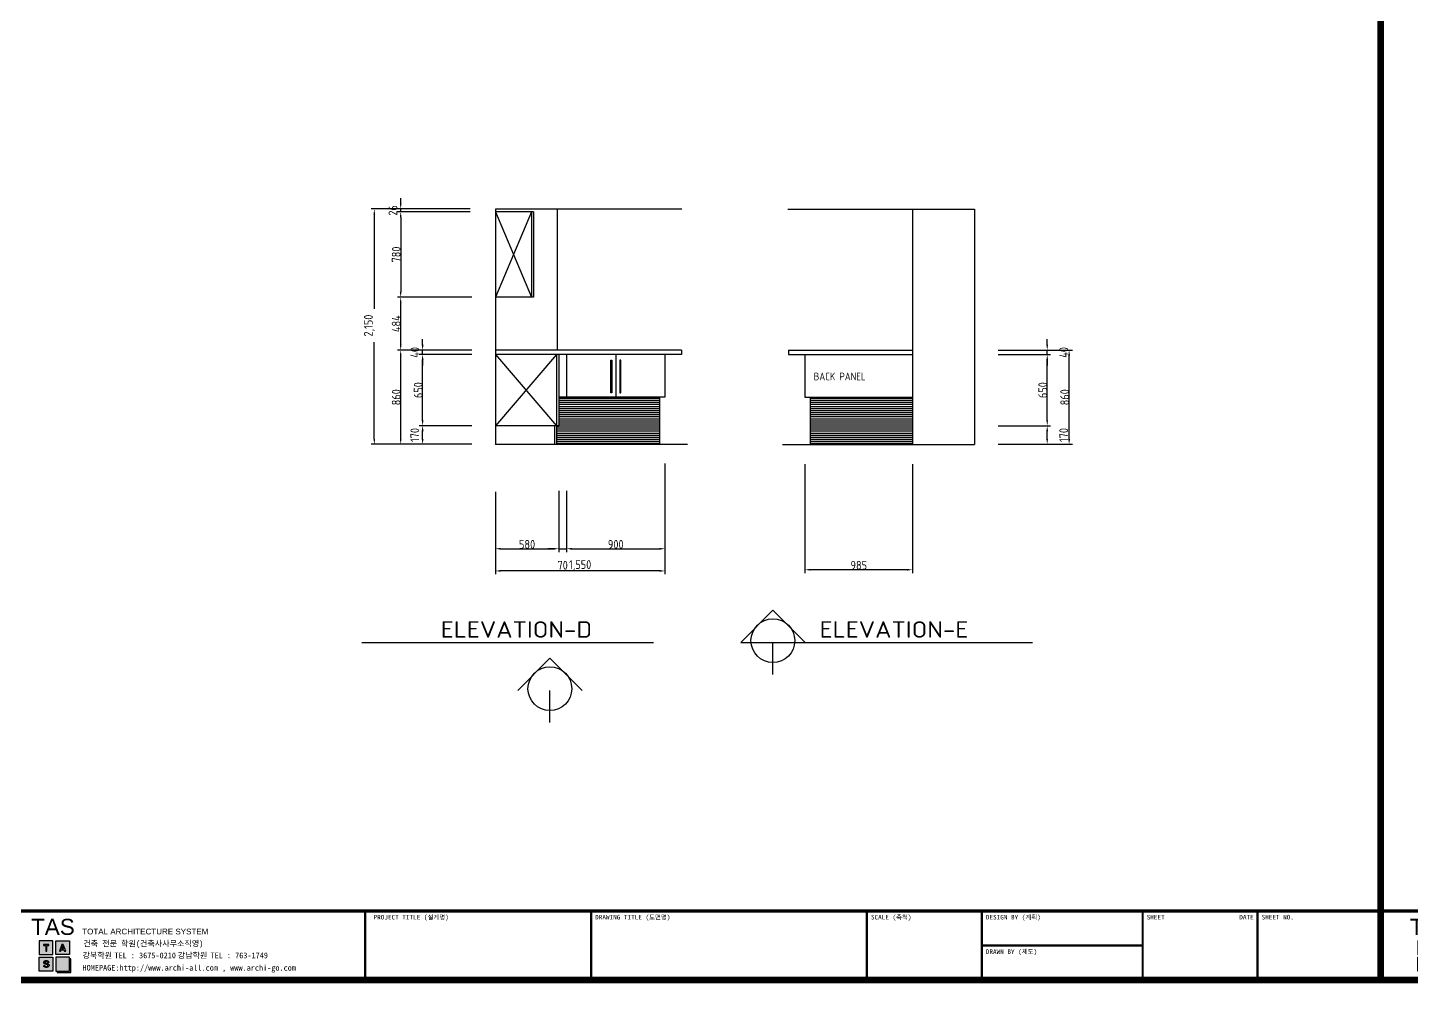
# Model space of a CAD drawing. Extents: x 0 to 79700, y -68 to 28499.
# Drawn here: x 54705 to 67349, y -68 to 8664 of the extents above; entities that cross this region are included whole.
import ezdxf

# ---------------------------------------------------------------- set-up
doc = ezdxf.new("R2010")
doc.units = 0
doc.header["$LTSCALE"] = 50
doc.header["$MEASUREMENT"] = 0
doc.header["$PDMODE"] = 3
doc.layers.get('0').update_dxf_attribs({"linetype": 'CONTINUOUS'})
doc.layers.get('DEFPOINTS').update_dxf_attribs({"linetype": 'CONTINUOUS'})
for name, color, linetype in [('A4', 62, 'CONTINUOUS'), ('BASE', 2, 'CONTINUOUS'), ('V', 4, 'CONTINUOUS')]:
    doc.layers.add(name, color=color, linetype=linetype)
doc.styles.add('3', font='swissk.ttf')
doc.styles.add('4', font='')
doc.styles.get("Standard").update_dxf_attribs({"font": 'architxt.shx'})
doc.styles.get('4').set_extended_font_data('DotumChe')
doc.dimstyles.new('STANDARD$0', dxfattribs={"dimscale": 0, "dimtxt": 80, "dimasz": 50, "dimexe": 30, "dimexo": 150, "dimtad": 3, "dimdec": 0, "dimdsep": 46, "dimlunit": 6, "dimtxsty": 'Standard', "dimcen": 80, "dimclrd": 254, "dimclre": 254, "dimadec": 0, "dimazin": 0, "dimtfac": 1, "dimtdec": 0, "dimtmove": 2, "dimatfit": 3, "dimfxl": 1, "dimtolj": 1, "dimtzin": 0, "dimarcsym": 0})

# ---------------------------------------------------------------- blocks, each defined once
blk = doc.blocks.new('*D357')
at = {"color": 254, "lineweight": -2, "transparency": 16777216}
for p, q in [((58979, 4422), (58979, 3873)), ((59559, 4422), (59559, 3873)), ((59029, 3903), (59509, 3903))]:
    blk.add_line(p, q, dxfattribs=at)
at = {"color": 254, "transparency": 16777216}
for points in [[(59029, 3911), (59029, 3894), (58979, 3903)], [(59509, 3911), (59509, 3894), (59559, 3903)]]:
    blk.add_solid(points, dxfattribs=at)
at = {"layer": 'DEFPOINTS', "color": 0, "transparency": 16777216}
for p in [(58979, 4572), (59559, 4572), (59559, 3903)]:
    blk.add_point(p, dxfattribs=at)
at = {"color": 0, "transparency": 16777216, "insert": (59269, 3943), "char_height": 80, "attachment_point": 5}
blk.add_mtext('\\A1;580', dxfattribs=at)
blk = doc.blocks.new('*D358')
at = {"color": 254, "lineweight": -2, "transparency": 16777216}
for p, q in [((60529, 4682), (60529, 3670)), ((58979, 4422), (58979, 3670)), ((60479, 3700), (59029, 3700))]:
    blk.add_line(p, q, dxfattribs=at)
at = {"color": 254, "transparency": 16777216}
for points in [[(59029, 3709), (59029, 3692), (58979, 3700)], [(60479, 3709), (60479, 3692), (60529, 3700)]]:
    blk.add_solid(points, dxfattribs=at)
at = {"layer": 'DEFPOINTS', "color": 0, "transparency": 16777216}
for p in [(60529, 4832), (58979, 4572), (58979, 3700)]:
    blk.add_point(p, dxfattribs=at)
at = {"color": 0, "transparency": 16777216, "insert": (59754, 3749), "char_height": 80, "attachment_point": 5}
blk.add_mtext('\\A1;1,550', dxfattribs=at)
blk = doc.blocks.new('*D429')
at = {"color": 254, "lineweight": -2, "transparency": 16777216}
for p, q in [((58763, 5027), (58284, 5027)), ((58314, 4907), (58314, 4977)), ((58763, 4857), (58284, 4857))]:
    blk.add_line(p, q, dxfattribs=at)
at = {"color": 254, "transparency": 16777216}
for points in [[(58306, 4977), (58323, 4977), (58314, 5027)], [(58306, 4907), (58323, 4907), (58314, 4857)]]:
    blk.add_solid(points, dxfattribs=at)
at = {"layer": 'DEFPOINTS', "color": 0, "transparency": 16777216}
for p in [(58314, 5027), (58913, 5027), (58913, 4857)]:
    blk.add_point(p, dxfattribs=at)
at = {"color": 0, "transparency": 16777216, "insert": (58243, 4942), "char_height": 80, "attachment_point": 5, "rotation": 90}
blk.add_mtext('\\A1;170', dxfattribs=at)
blk = doc.blocks.new('*D430')
at = {"color": 254, "lineweight": -2, "transparency": 16777216}
for p, q in [((58763, 5677), (58284, 5677)), ((58314, 5077), (58314, 5627)), ((58763, 5027), (58284, 5027))]:
    blk.add_line(p, q, dxfattribs=at)
at = {"color": 254, "transparency": 16777216}
for points in [[(58306, 5627), (58323, 5627), (58314, 5677)], [(58306, 5077), (58323, 5077), (58314, 5027)]]:
    blk.add_solid(points, dxfattribs=at)
at = {"layer": 'DEFPOINTS', "color": 0, "transparency": 16777216}
for p in [(58314, 5677), (58913, 5677), (58913, 5027)]:
    blk.add_point(p, dxfattribs=at)
at = {"color": 0, "transparency": 16777216, "insert": (58274, 5352), "char_height": 80, "attachment_point": 5, "rotation": 90}
blk.add_mtext('\\A1;650', dxfattribs=at)
blk = doc.blocks.new('*D431')
at = {"color": 254, "lineweight": -2, "transparency": 16777216}
for p, q in [((58314, 5767), (58314, 5817)), ((58763, 5717), (58284, 5717)), ((58314, 5677), (58314, 5717)), ((58763, 5677), (58284, 5677)), ((58314, 5627), (58314, 5577))]:
    blk.add_line(p, q, dxfattribs=at)
at = {"color": 254, "transparency": 16777216}
for points in [[(58306, 5767), (58323, 5767), (58314, 5717)], [(58306, 5627), (58323, 5627), (58314, 5677)]]:
    blk.add_solid(points, dxfattribs=at)
at = {"layer": 'DEFPOINTS', "color": 0, "transparency": 16777216}
for p in [(58314, 5717), (58913, 5717), (58913, 5677)]:
    blk.add_point(p, dxfattribs=at)
at = {"color": 0, "transparency": 16777216, "insert": (58243, 5697), "char_height": 80, "attachment_point": 5, "rotation": 90}
blk.add_mtext('\\A1;40', dxfattribs=at)
blk = doc.blocks.new('*D432')
at = {"color": 254, "lineweight": -2, "transparency": 16777216}
for p, q in [((58613, 5717), (58084, 5717)), ((58114, 4907), (58114, 5667)), ((58613, 4857), (58084, 4857))]:
    blk.add_line(p, q, dxfattribs=at)
at = {"color": 254, "transparency": 16777216}
for points in [[(58106, 5667), (58122, 5667), (58114, 5717)], [(58106, 4907), (58122, 4907), (58114, 4857)]]:
    blk.add_solid(points, dxfattribs=at)
at = {"layer": 'DEFPOINTS', "color": 0, "transparency": 16777216}
for p in [(58114, 5717), (58763, 5717), (58763, 4857)]:
    blk.add_point(p, dxfattribs=at)
at = {"color": 0, "transparency": 16777216, "insert": (58073, 5287), "char_height": 80, "attachment_point": 5, "rotation": 90}
blk.add_mtext('\\A1;860', dxfattribs=at)
blk = doc.blocks.new('*D433')
at = {"color": 254, "lineweight": -2, "transparency": 16777216}
for p, q in [((58763, 6201), (58084, 6201)), ((58114, 5767), (58114, 6151)), ((58613, 5717), (58084, 5717))]:
    blk.add_line(p, q, dxfattribs=at)
at = {"color": 254, "transparency": 16777216}
for points in [[(58106, 6151), (58122, 6151), (58114, 6201)], [(58106, 5767), (58122, 5767), (58114, 5717)]]:
    blk.add_solid(points, dxfattribs=at)
at = {"layer": 'DEFPOINTS', "color": 0, "transparency": 16777216}
for p in [(58114, 6201), (58913, 6201), (58763, 5717)]:
    blk.add_point(p, dxfattribs=at)
at = {"color": 0, "transparency": 16777216, "insert": (58073, 5959), "char_height": 80, "attachment_point": 5, "rotation": 90}
blk.add_mtext('\\A1;484', dxfattribs=at)
blk = doc.blocks.new('*D434')
at = {"color": 254, "lineweight": -2, "transparency": 16777216}
for p, q in [((58613, 6981), (58084, 6981)), ((58114, 6931), (58114, 6251)), ((58613, 6201), (58084, 6201))]:
    blk.add_line(p, q, dxfattribs=at)
at = {"color": 254, "transparency": 16777216}
for points in [[(58106, 6931), (58122, 6931), (58114, 6981)], [(58106, 6251), (58122, 6251), (58114, 6201)]]:
    blk.add_solid(points, dxfattribs=at)
at = {"layer": 'DEFPOINTS', "color": 0, "transparency": 16777216}
for p in [(58763, 6981), (58114, 6201), (58763, 6201)]:
    blk.add_point(p, dxfattribs=at)
at = {"color": 0, "transparency": 16777216, "insert": (58073, 6591), "char_height": 80, "attachment_point": 5, "rotation": 90}
blk.add_mtext('\\A1;780', dxfattribs=at)
blk = doc.blocks.new('*D435')
at = {"color": 254, "lineweight": -2, "transparency": 16777216}
for p, q in [((58114, 7057), (58114, 7107)), ((58749, 7007), (58084, 7007)), ((58749, 6981), (58084, 6981)), ((58114, 6981), (58114, 7007)), ((58114, 6931), (58114, 6881))]:
    blk.add_line(p, q, dxfattribs=at)
at = {"color": 254, "transparency": 16777216}
for points in [[(58106, 7057), (58122, 7057), (58114, 7007)], [(58106, 6931), (58122, 6931), (58114, 6981)]]:
    blk.add_solid(points, dxfattribs=at)
at = {"layer": 'DEFPOINTS', "color": 0, "transparency": 16777216}
for p in [(58114, 7007), (58899, 7007), (58899, 6981)]:
    blk.add_point(p, dxfattribs=at)
at = {"color": 0, "transparency": 16777216, "insert": (58043, 6994), "char_height": 80, "attachment_point": 5, "rotation": 90}
blk.add_mtext('\\A1;26', dxfattribs=at)
blk = doc.blocks.new('*D436')
at = {"color": 254, "lineweight": -2, "transparency": 16777216}
for p, q in [((58599, 7007), (57843, 7007)), ((57873, 6957), (57873, 6095)), ((57873, 4907), (57873, 5789)), ((58599, 4857), (57843, 4857))]:
    blk.add_line(p, q, dxfattribs=at)
at = {"color": 254, "transparency": 16777216}
for points in [[(57865, 6957), (57881, 6957), (57873, 7007)], [(57865, 4907), (57881, 4907), (57873, 4857)]]:
    blk.add_solid(points, dxfattribs=at)
at = {"layer": 'DEFPOINTS', "color": 0, "transparency": 16777216}
for p in [(58749, 7007), (57873, 4857), (58749, 4857)]:
    blk.add_point(p, dxfattribs=at)
at = {"color": 0, "transparency": 16777216, "insert": (57828, 5942), "char_height": 80, "attachment_point": 5, "rotation": 90}
blk.add_mtext('\\A1;2,150', dxfattribs=at)
blk = doc.blocks.new('*D578')
at = {"color": 254, "lineweight": -2, "transparency": 16777216}
for p, q in [((59559, 4432), (59559, 3873)), ((59629, 4432), (59629, 3873)), ((59509, 3903), (59459, 3903)), ((59559, 3903), (59629, 3903)), ((59679, 3903), (59729, 3903))]:
    blk.add_line(p, q, dxfattribs=at)
at = {"color": 254, "transparency": 16777216}
for points in [[(59509, 3911), (59509, 3894), (59559, 3903)], [(59679, 3911), (59679, 3894), (59629, 3903)]]:
    blk.add_solid(points, dxfattribs=at)
at = {"layer": 'DEFPOINTS', "color": 0, "transparency": 16777216}
for p in [(59559, 4582), (59629, 4582), (59629, 3903)]:
    blk.add_point(p, dxfattribs=at)
at = {"color": 0, "transparency": 16777216, "insert": (59594, 3752), "char_height": 80, "attachment_point": 5}
blk.add_mtext('\\A1;70', dxfattribs=at)
blk = doc.blocks.new('*D579')
at = {"color": 254, "lineweight": -2, "transparency": 16777216}
for p, q in [((59629, 4432), (59629, 3873)), ((60529, 4432), (60529, 3873)), ((59679, 3903), (60479, 3903))]:
    blk.add_line(p, q, dxfattribs=at)
at = {"color": 254, "transparency": 16777216}
for points in [[(59679, 3911), (59679, 3894), (59629, 3903)], [(60479, 3911), (60479, 3894), (60529, 3903)]]:
    blk.add_solid(points, dxfattribs=at)
at = {"layer": 'DEFPOINTS', "color": 0, "transparency": 16777216}
for p in [(59629, 4582), (60529, 4582), (60529, 3903)]:
    blk.add_point(p, dxfattribs=at)
at = {"color": 0, "transparency": 16777216, "insert": (60079, 3943), "char_height": 80, "attachment_point": 5}
blk.add_mtext('\\A1;900', dxfattribs=at)
blk = doc.blocks.new('*D580')
at = {"color": 254, "lineweight": -2, "transparency": 16777216}
for p, q in [((63574, 5027), (64052, 5027)), ((64022, 4907), (64022, 4977)), ((63574, 4857), (64052, 4857))]:
    blk.add_line(p, q, dxfattribs=at)
at = {"color": 254, "transparency": 16777216}
for points in [[(64014, 4977), (64030, 4977), (64022, 5027)], [(64014, 4907), (64030, 4907), (64022, 4857)]]:
    blk.add_solid(points, dxfattribs=at)
at = {"layer": 'DEFPOINTS', "color": 0, "transparency": 16777216}
for p in [(63424, 5027), (64022, 5027), (63424, 4857)]:
    blk.add_point(p, dxfattribs=at)
at = {"color": 0, "transparency": 16777216, "insert": (64173, 4942), "char_height": 80, "attachment_point": 5, "rotation": 90}
blk.add_mtext('\\A1;170', dxfattribs=at)
blk = doc.blocks.new('*D581')
at = {"color": 254, "lineweight": -2, "transparency": 16777216}
for p, q in [((63574, 5677), (64052, 5677)), ((64022, 5077), (64022, 5627)), ((63574, 5027), (64052, 5027))]:
    blk.add_line(p, q, dxfattribs=at)
at = {"color": 254, "transparency": 16777216}
for points in [[(64014, 5627), (64030, 5627), (64022, 5677)], [(64014, 5077), (64030, 5077), (64022, 5027)]]:
    blk.add_solid(points, dxfattribs=at)
at = {"layer": 'DEFPOINTS', "color": 0, "transparency": 16777216}
for p in [(63424, 5677), (64022, 5677), (63424, 5027)]:
    blk.add_point(p, dxfattribs=at)
at = {"color": 0, "transparency": 16777216, "insert": (63981, 5352), "char_height": 80, "attachment_point": 5, "rotation": 90}
blk.add_mtext('\\A1;650', dxfattribs=at)
blk = doc.blocks.new('*D582')
at = {"color": 254, "lineweight": -2, "transparency": 16777216}
for p, q in [((64022, 5767), (64022, 5817)), ((63574, 5717), (64052, 5717)), ((64022, 5677), (64022, 5717)), ((63574, 5677), (64052, 5677)), ((64022, 5627), (64022, 5577))]:
    blk.add_line(p, q, dxfattribs=at)
at = {"color": 254, "transparency": 16777216}
for points in [[(64014, 5767), (64030, 5767), (64022, 5717)], [(64014, 5627), (64030, 5627), (64022, 5677)]]:
    blk.add_solid(points, dxfattribs=at)
at = {"layer": 'DEFPOINTS', "color": 0, "transparency": 16777216}
for p in [(63424, 5717), (64022, 5717), (63424, 5677)]:
    blk.add_point(p, dxfattribs=at)
at = {"color": 0, "transparency": 16777216, "insert": (64173, 5697), "char_height": 80, "attachment_point": 5, "rotation": 90}
blk.add_mtext('\\A1;40', dxfattribs=at)
blk = doc.blocks.new('*D583')
at = {"color": 254, "lineweight": -2, "transparency": 16777216}
for p, q in [((63724, 5717), (64252, 5717)), ((64222, 4907), (64222, 5667)), ((63724, 4857), (64252, 4857))]:
    blk.add_line(p, q, dxfattribs=at)
at = {"color": 254, "transparency": 16777216}
for points in [[(64214, 5667), (64231, 5667), (64222, 5717)], [(64214, 4907), (64231, 4907), (64222, 4857)]]:
    blk.add_solid(points, dxfattribs=at)
at = {"layer": 'DEFPOINTS', "color": 0, "transparency": 16777216}
for p in [(63574, 5717), (64222, 5717), (63574, 4857)]:
    blk.add_point(p, dxfattribs=at)
at = {"color": 0, "transparency": 16777216, "insert": (64182, 5287), "char_height": 80, "attachment_point": 5, "rotation": 90}
blk.add_mtext('\\A1;860', dxfattribs=at)
blk = doc.blocks.new('*D584')
at = {"color": 254, "lineweight": -2, "transparency": 16777216}
for p, q in [((61807, 4677), (61807, 3681)), ((62792, 4677), (62792, 3681)), ((62742, 3711), (61857, 3711))]:
    blk.add_line(p, q, dxfattribs=at)
at = {"color": 254, "transparency": 16777216}
for points in [[(61857, 3719), (61857, 3703), (61807, 3711)], [(62742, 3719), (62742, 3703), (62792, 3711)]]:
    blk.add_solid(points, dxfattribs=at)
at = {"layer": 'DEFPOINTS', "color": 0, "transparency": 16777216}
for p in [(61807, 4827), (62792, 4827), (61807, 3711)]:
    blk.add_point(p, dxfattribs=at)
at = {"color": 0, "transparency": 16777216, "insert": (62300, 3752), "char_height": 80, "attachment_point": 5}
blk.add_mtext('\\A1;985', dxfattribs=at)
blk = doc.blocks.new('forma3')
h = blk.add_hatch(color=7)
h.paths.add_polyline_path([(20.59, 7.79), (16.39, 7.79), (16.39, 11.99), (20.59, 11.99)])
h.paths.add_polyline_path([(18.72, 10.83), (18.28, 10.83), (17.55, 8.8), (17.95, 8.8), (18.08, 9.22), (18.91, 9.22), (19.05, 8.8), (19.45, 8.8)], flags=16)
h.paths.add_polyline_path([(18.49, 10.49), (18.19, 9.55), (18.8, 9.55)], flags=0)
h.paths.add_polyline_path([(11.35, 7.79), (15.55, 7.79), (15.55, 11.99), (11.35, 11.99)])
h.paths.add_polyline_path([(14.34, 10.82), (12.72, 10.82), (12.72, 10.52), (13.34, 10.52), (13.34, 8.8), (13.72, 8.8), (13.72, 10.52), (14.34, 10.52)], flags=16)
h.paths.add_polyline_path([(11.35, 6.95), (15.55, 6.95), (15.55, 2.75), (11.35, 2.75)])
edge = h.paths.add_edge_path(flags=16)
edge.add_line((14.3, 5.37), (13.95, 5.37))
edge.add_arc((13.51, 5.25), 0.461, 15.2045, 91.6435)
edge.add_arc((13.52, 5.25), 0.46, 92.5202, 143.5117)
edge.add_arc((13.33, 5.41), 0.223, 147.9136, 257.5767)
edge.add_arc((13.93, 6.55), 1.5, 244.5439, 262.1897)
edge.add_arc((13.55, 3.91), 1.16, 54.3571, 81.1751, ccw=False)
edge.add_arc((13.86, 4.48), 0.522, -18.0796, 45.7147, ccw=False)
edge.add_arc((13.79, 4.44), 0.583, 294.2457, 348.2392, ccw=False)
edge.add_arc((13.52, 5.26), 1.45, 262.9929, 290.5927, ccw=False)
edge.add_arc((13.42, 4.52), 0.701, 210.9646, 263.5539, ccw=False)
edge.add_arc((13.19, 4.42), 0.45, 173.3367, 214.756, ccw=False)
edge.add_line((12.74, 4.47), (13.09, 4.47))
edge.add_arc((13.45, 4.5), 0.362, 184.7381, 266.0846)
edge.add_arc((13.58, 4.71), 0.585, 254.8829, 310.8747)
edge.add_arc((13.79, 4.42), 0.227, 317.6345, 411.7698)
edge.add_arc((13.32, 3.6), 1.17, 58.3854, 82.4062)
edge.add_arc((13.72, 6.2), 1.46, 238.4434, 260.2529, ccw=False)
edge.add_arc((13.27, 5.38), 0.526, 138.4377, 234.2522, ccw=False)
edge.add_arc((13.53, 5.04), 0.951, 79.1189, 133.9717, ccw=False)
edge.add_arc((13.63, 5.29), 0.691, 28.7179, 83.0271, ccw=False)
edge.add_arc((13.15, 5.21), 1.16, 7.9314, 20.6514, ccw=False)
h.paths.add_polyline_path([(20.59, 6.95), (16.39, 6.95), (16.39, 2.75), (20.59, 2.75)])
at = {"const_width": 2}
blk.add_lwpolyline([(0, 297), (0, 0), (420, 0), (420, 297)], close=True, dxfattribs=at)
for points, const_width in [([(420, 21), (0, 21)], 1), ([(110.67, 0), (110.67, 21)], 0.7), ([(179.5, 0), (179.5, 21)], 0.7), ([(263.5, 0), (263.5, 21)], 0.7), ([(298.5, 0), (298.5, 21)], 0.7), ([(347.5, 0), (347.5, 21)], 0.7), ([(382.5, 0), (382.5, 21)], 0.7), ([(347.5, 10.5), (298.5, 10.5)], 0.7)]:
    blk.add_lwpolyline(points, dxfattribs=dict(const_width=const_width))
at = {"color": 7}
for points in [[(11.35, 7.79), (15.55, 7.79), (15.55, 11.99), (11.35, 11.99)], [(14.34, 10.82), (12.72, 10.82), (12.72, 10.52), (13.34, 10.52), (13.34, 8.8), (13.72, 8.8), (13.72, 10.52), (14.34, 10.52), (14.34, 10.82)], [(20.59, 7.79), (16.39, 7.79), (16.39, 11.99), (20.59, 11.99)], [(18.72, 10.83), (18.28, 10.83), (17.55, 8.8), (17.95, 8.8), (18.08, 9.22), (18.91, 9.22), (19.05, 8.8), (19.45, 8.8)], [(18.49, 10.49), (18.19, 9.55), (18.8, 9.55)], [(11.35, 6.95), (15.55, 6.95), (15.55, 2.75), (11.35, 2.75)], [(20.59, 6.95), (16.39, 6.95), (16.39, 2.75), (20.59, 2.75)]]:
    blk.add_lwpolyline(points, close=True, dxfattribs=at)
blk.add_lwpolyline([(14.3, 5.37), (13.95, 5.37, 0.346472), (13.49, 5.71, 0.226238), (13.15, 5.53, 0.5187), (13.29, 5.19, 0.077147), (13.73, 5.06, -0.117552), (14.23, 4.86, -0.285774), (14.36, 4.32, -0.240049), (14.03, 3.91, -0.121012), (13.34, 3.83, -0.233578), (12.82, 4.16, -0.18272), (12.74, 4.47), (13.09, 4.47, 0.370638), (13.43, 4.14, 0.24929), (13.96, 4.26, 0.435514), (13.94, 4.59, 0.105196), (13.48, 4.76, -0.09545), (12.96, 4.95, -0.444259), (12.87, 5.73, -0.244018), (13.71, 5.98, -0.241506), (14.23, 5.62, -0.055559)], format="xyb", close=True, dxfattribs=at)
blk.add_lwpolyline([(16.83, 2.75), (16.83, 2.3), (21.03, 2.3), (21.03, 6.5), (20.59, 6.5)], dxfattribs=at)
for s, height, style, p in [('TAS', 4.9, '3', (8.89, 13.75)), ('PROJECT TITLE (설게명)', 1.4, '4', (113.22, 18.44)), ('DRAWING TITLE (도면명)', 1.4, '4', (180.72, 18.44)), ('SCALE (축척)', 1.4, '4', (264.72, 18.44)), ('DESIGN BY (계획)', 1.4, '4', (299.72, 18.44)), ('SHEET', 1.4, '4', (348.72, 18.44)), ('DATE', 1.4, '4', (376.93, 18.44)), ('SHEET NO.', 1.4, '4', (383.72, 18.44)), ('TOTAL ARCHITECTURE SYSTEM', 1.75, '3', (24.47, 13.9)), ('강북학원', 1.75, '4', (24.57, 6.63)), (' 건축 전문 학원(건축사사무소직영)', 1.75, '4', (23.55, 10.24)), ('강남학원', 1.75, '4', (53.57, 6.63)), ('DRAWN BY (제도)', 1.4, '4', (299.72, 7.94)), ('HOMEPAGE:http://www.archi-all.com , www.archi-go.com', 1.75, '4', (24.57, 2.86)), ('TEL : 3675-0210', 1.75, '4', (34.28, 6.63)), ('TEL : 763-1749', 1.75, '4', (63.55, 6.63))]:
    blk.add_text(s, height=height, dxfattribs=dict(style=style)).set_placement(p)

msp = doc.modelspace()

# ---------------------------------------------------------------- hatches: boundary and pattern name
at = {"layer": 'A4', "ltscale": 10}
h = msp.add_hatch(dxfattribs=at)
h.set_pattern_fill('ANSI31', color=256, scale=150, angle=315, style=0)
h.set_pattern_definition([(0, (143965.77, -12683.773), (5e-15, 18.75), [])])
h.paths.add_polyline_path([(59559.03072, 5286.78409), (59559.03072, 5026.78409), (59539.03072, 5026.78409), (59539.03072, 4856.78409), (60479.03072, 4856.78409), (60479.03072, 5286.78409)])
h = msp.add_hatch(dxfattribs=at)
h.set_pattern_fill('ANSI31', color=256, scale=150, angle=315, style=0)
h.set_pattern_definition([(180, (-21629.534, -12683.773), (-5e-15, 18.75), [])])
h.paths.add_polyline_path([(61857.20615, 5286.78409), (61857.20615, 4856.78409), (62797.20615, 4856.78409), (62797.20615, 5026.78409), (62792.20615, 5026.78409), (62792.20615, 5286.78409)])

# ---------------------------------------------------------------- linework, layer by layer
at = {"ltscale": 10}
for p, q in [((59329.03072, 6980.78409), (58979.03072, 6980.78409)), ((59309.03072, 6980.78409), (58979.03072, 6200.78409)), ((58979.03072, 6980.78409), (59309.03072, 6200.78409)), ((59329.03072, 6980.78409), (58979.03072, 6980.78409)), ((59309.03072, 6980.78409), (59309.03072, 6200.78409)), ((59329.03072, 6980.78409), (59329.03072, 6200.78409)), ((59329.03072, 6200.78409), (58979.03072, 6200.78409)), ((60679.03072, 5716.78409), (58979.03072, 5716.78409)), ((60679.03072, 5716.78409), (60679.03072, 5676.78409)), ((61657.20615, 5716.78409), (62792.20615, 5716.78409)), ((61657.20615, 5716.78409), (61657.20615, 5676.78409)), ((60679.03072, 5676.78409), (58979.03072, 5676.78409)), ((58979.03072, 5676.78409), (59539.03072, 5026.78409)), ((59539.03072, 5676.78409), (58979.03072, 5026.78409)), ((59539.03072, 5676.78409), (59539.03072, 5026.78409)), ((59559.03072, 5676.78409), (59559.03072, 5026.78409)), ((59629.03072, 5676.78409), (59629.03072, 5286.78409)), ((60079.03072, 5676.78409), (60079.03072, 5286.78409)), ((60529.03072, 5676.78409), (60529.03072, 5286.78409)), ((61657.20615, 5676.78409), (62792.20615, 5676.78409)), ((61807.20615, 5676.78409), (61807.20615, 5286.78409)), ((60529.03072, 5286.78409), (59559.03072, 5286.78409)), ((60479.03072, 5286.78409), (60479.03072, 4856.78409)), ((61807.20615, 5286.78409), (62792.20615, 5286.78409)), ((61857.20615, 5286.78409), (61857.20615, 4856.78409)), ((59559.03072, 5026.78409), (58979.03072, 5026.78409)), ((59519.03072, 5026.78409), (59519.03072, 4856.78409)), ((59539.03072, 5026.78409), (59539.03072, 4856.78409)), ((62792.20615, 5026.78409), (62792.20615, 4856.78409))]:
    msp.add_line(p, q, dxfattribs=at)
at = {"color": 7, "linetype": 'ByBlock', "ltscale": 200}
for p, q in [((61221.56317, 3047.16468), (61515.42105, 3341.02256)), ((61515.42105, 3341.02256), (61809.27893, 3047.16468)), ((61513.18966, 3047.06958), (61513.18966, 2754.07798)), ((59183.51568, 2608.05918), (59477.37356, 2901.91706)), ((59477.37356, 2901.91706), (59771.23144, 2608.05918)), ((59475.14217, 2607.96407), (59475.14217, 2314.97248))]:
    msp.add_line(p, q, dxfattribs=at)
at = {"ltscale": 200}
for p, q in [((57759.13131, 3047.16468), (60425.46807, 3047.16468)), ((61221.56317, 3047.16468), (63887.89993, 3047.16468))]:
    msp.add_line(p, q, dxfattribs=at)
at = {"color": 7, "linetype": 'ByBlock', "ltscale": 200}
for centre in [(61515.18811, 3063.50277), (59477.14062, 2624.39727)]:
    msp.add_circle(centre, 200, dxfattribs=at)
at = {"layer": 'BASE', "ltscale": 10}
for points in [[(60033.74299, 5624.62233), (60042.1746, 5624.62233), (60042.1746, 5327.43241), (60033.74299, 5327.43241)], [(60124.31845, 5624.62233), (60115.88684, 5624.62233), (60115.88684, 5327.43241), (60124.31845, 5327.43241)]]:
    msp.add_lwpolyline(points, close=True, dxfattribs=at)
at = {"layer": 'V', "ltscale": 10}
for p, q in [((58979.03072, 7006.78409), (58979.03072, 4856.78409)), ((60684.03072, 7006.78409), (58979.03072, 7006.78409)), ((59544.03072, 7006.78409), (59544.03072, 5716.78409)), ((61652.20615, 7006.78409), (63357.20615, 7006.78409)), ((62792.20615, 7006.78409), (62792.20615, 4856.78409)), ((63357.20615, 7006.78409), (63357.20615, 4856.78409)), ((60734.03072, 4856.78409), (58979.03072, 4856.78409)), ((61602.20615, 4856.78409), (63357.20615, 4856.78409))]:
    msp.add_line(p, q, dxfattribs=at)

# ---------------------------------------------------------------- block references
at = {"xscale": 30, "yscale": 30, "zscale": 30}
for p in [(54469.50283, -37.60583), (67069.50283, -37.60583)]:
    msp.add_blockref('forma3', p, dxfattribs=at)

# ---------------------------------------------------------------- texts
at = {"ltscale": 10}
msp.add_text('BACK PANEL', height=70, dxfattribs=at).set_placement((61888.6088, 5442.23064))
at = {"color": 7, "ltscale": 200, "width": 1.3}
for s, p in [('ELEVATION-D', (58479.44685, 3090.12798)), ('ELEVATION-E', (61941.87871, 3090.12798))]:
    msp.add_text(s, height=150, dxfattribs=at).set_placement(p)

# ---------------------------------------------------------------- dimensions: what is measured, and where the dimension line sits
at = {"ltscale": 10}
for base, p1, p2, picture, middle in [((58114.01473, 7006.78409), (58898.52818, 6980.78409), (58898.52818, 7006.78409), '*D435', (58043.07723, 6993.78409)), ((58114.01473, 6200.78409), (58762.57131, 6980.78409), (58762.57131, 6200.78409), '*D434', (58073.38973, 6590.78409)), ((58114.01473, 6200.78409), (58762.57131, 5716.78409), (58912.57131, 6200.78409), '*D433', (58073.38973, 5958.78409)), ((58314.32213, 5716.78409), (58912.57131, 5676.78409), (58912.57131, 5716.78409), '*D431', (58243.38463, 5696.78409)), ((64021.91474, 5716.78409), (63423.66555, 5676.78409), (63423.66555, 5716.78409), '*D582', (64172.85224, 5696.78409)), ((58114.01473, 5716.78409), (58762.57131, 4856.78409), (58762.57131, 5716.78409), '*D432', (58073.38973, 5286.78409)), ((64222.22214, 5716.78409), (63573.66555, 4856.78409), (63573.66555, 5716.78409), '*D583', (64181.59714, 5286.78409)), ((58314.32213, 5676.78409), (58912.57131, 5026.78409), (58912.57131, 5676.78409), '*D430', (58273.69713, 5351.78409)), ((64021.91474, 5676.78409), (63423.66555, 5026.78409), (63423.66555, 5676.78409), '*D581', (63981.28974, 5351.78409)), ((58314.32213, 5026.78409), (58912.57131, 4856.78409), (58912.57131, 5026.78409), '*D429', (58243.38463, 4941.78409)), ((64021.91474, 5026.78409), (63423.66555, 4856.78409), (63423.66555, 5026.78409), '*D580', (64172.85224, 4941.78409))]:
    dim = msp.add_linear_dim(base=base, p1=p1, p2=p2, angle=90, dimstyle='STANDARD$0', override={"dimscale": 1}, dxfattribs=at)
    dim.commit()
    dim.dimension.update_dxf_attribs({"geometry": picture, "text_midpoint": middle})
dim = msp.add_linear_dim(base=(57873.07942, 4856.78409), p1=(58748.52818, 7006.78409), p2=(58748.52818, 4856.78409), angle=90, dimstyle='STANDARD$0', override={"dimscale": 1}, dxfattribs=at)
dim.commit()
dim.dimension.update_dxf_attribs({"geometry": '*D436', "text_midpoint": (57827.87314, 5941.78409), "dimtype": 160})
for base, p1, p2, picture, middle in [((58979.03072, 3700.44249), (60529.03072, 4832.0162), (58979.03072, 4572.0162), '*D358', (59754.03072, 3748.68654)), ((61807.20615, 3710.88448), (62792.20615, 4827.04612), (61807.20615, 4827.04612), '*D584', (62299.70615, 3751.50948)), ((59559.03072, 3902.56165), (58979.03072, 4572.0162), (59559.03072, 4572.0162), '*D357', (59269.03072, 3943.18665)), ((59629.03072, 3902.56165), (59559.03072, 4582.03078), (59629.03072, 4582.03078), '*D578', (59594.03072, 3751.62415)), ((60529.03072, 3902.56165), (59629.03072, 4582.03078), (60529.03072, 4582.03078), '*D579', (60079.03072, 3943.18665))]:
    dim = msp.add_linear_dim(base=base, p1=p1, p2=p2, dimstyle='STANDARD$0', override={"dimscale": 1}, dxfattribs=at)
    dim.commit()
    dim.dimension.update_dxf_attribs({"geometry": picture, "text_midpoint": middle})

doc.saveas('drawing.dxf')
